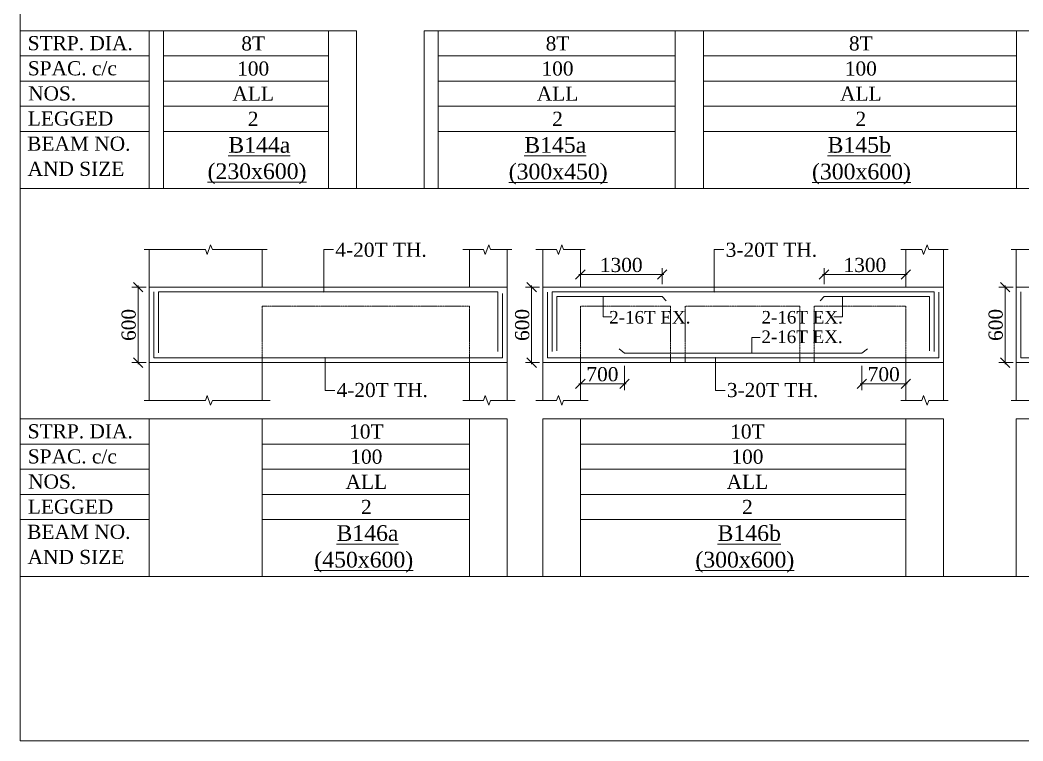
# Model space of a CAD drawing. Header units: millimetres. Extents: x 9781889 to 10654170, y -7832723 to -7608561.
# Drawn here: x 10373482 to 10389432, y -7801878 to -7790405 of the extents above; entities that cross this region are included whole.
import ezdxf
from ezdxf.enums import TextEntityAlignment as Align

# ---------------------------------------------------------------- set-up
doc = ezdxf.new("R2010")
doc.units = ezdxf.units.MM
doc.header["$LTSCALE"] = 10
doc.header["$PDMODE"] = 3
doc.linetypes.add('HIDDEN', pattern=[0.375, 0.25, -0.125])
for name, color, linetype, lineweight in [('S-CUT OUT LINE', 9, 'Continuous', 0), ('S-DIM L.S.', 7, 'Continuous', 0), ('S-L.S.SECTION', 5, 'Continuous', 0), ('S-L.S.SLAB LINE', 252, 'HIDDEN', 0), ('S-L.S.STEEL', 1, 'Continuous', 9), ('S-SECTION MARK', 7, 'Continuous', 0), ('S-SHEET', 251, 'Continuous', 0), ('S-TEXT', 7, 'Continuous', 0), ('S-TEXT L.S. BEAM NO.', 30, 'Continuous', 0), ('S-TEXT. L.S.', 7, 'Continuous', 0)]:
    doc.layers.add(name, color=color, linetype=linetype, lineweight=lineweight)
doc.styles.add('135', font='arial.ttf', dxfattribs={"width": 0.8, "height": 135})
doc.styles.get("Standard").update_dxf_attribs({"font": 'arial.ttf'})
doc.styles.add('TEXT', font='times.ttf')
doc.dimstyles.new('75', dxfattribs={"dimtxt": 135, "dimasz": 90, "dimexe": 0.1, "dimexo": 0.03, "dimgap": 0.09, "dimtad": 1, "dimdec": 0, "dimzin": 0, "dimdsep": 46, "dimtxsty": '135', "dimblk": 'ARCHTICK', "dimcen": 0.09, "dimclrd": 256, "dimclre": 256, "dimclrt": 256, "dimadec": 0, "dimazin": 0, "dimtfac": 1, "dimtdec": 0, "dimtofl": 0, "dimtmove": 1, "dimatfit": 3, "dimldrblk": 'DOTSMALL', "dimfxl": 1, "dimtolj": 1, "dimtzin": 0, "dimlwd": -1, "dimlwe": -1, "dimarcsym": 0})
doc.dimstyles.new('SETU_1', dxfattribs={"dimtxt": 200, "dimasz": 150, "dimexe": 100, "dimexo": 50, "dimgap": 35, "dimtad": 1, "dimdec": 0, "dimzin": 0, "dimdsep": 46, "dimtxsty": 'Standard', "dimblk": 'OBLIQUE', "dimcen": 150, "dimdle": 25, "dimclrd": 256, "dimclre": 7, "dimclrt": 256, "dimadec": 0, "dimazin": 0, "dimtfac": 1, "dimtdec": 0, "dimtofl": 0, "dimtmove": 1, "dimatfit": 3, "dimfxl": 1, "dimtolj": 1, "dimtzin": 0, "dimlwd": -1, "dimlwe": 5, "dimarcsym": 1})

# ---------------------------------------------------------------- blocks, each defined once
blk = doc.blocks.new('_Oblique')
at = {"color": 0, "linetype": 'ByBlock', "lineweight": -2}
blk.add_line((-0.5, -0.5), (0.5, 0.5), dxfattribs=at)
blk = doc.blocks.new('*D1289')
at = {"layer": 'Defpoints', "color": 0, "transparency": 16777216}
for p in [(10389324, -7794657), (10389148, -7795857), (10389324, -7795857)]:
    blk.add_point(p, dxfattribs=at)
at = {"layer": 'S-DIM L.S.', "color": 7, "lineweight": 5, "transparency": 16777216}
for p, q in [((10389274, -7794657), (10389048, -7794657)), ((10389274, -7795857), (10389048, -7795857))]:
    blk.add_line(p, q, dxfattribs=at)
at = {"layer": 'S-DIM L.S.', "transparency": 16777216}
blk.add_line((10389148, -7794632), (10389148, -7795882), dxfattribs=at)
at = {"layer": 'S-DIM L.S.', "transparency": 16777216, "xscale": 150, "yscale": 150, "zscale": 150}
for p, rotation in [((10389148, -7794657), 90), ((10389148, -7795857), 270)]:
    blk.add_blockref('_Oblique', p, dxfattribs=dict(at, rotation=rotation))
at = {"layer": 'S-DIM L.S.', "transparency": 16777216, "insert": (10388999, -7795257), "char_height": 225, "attachment_point": 5, "rotation": 90, "style": 'TEXT'}
blk.add_mtext('\\A1;600', dxfattribs=at)
blk = doc.blocks.new('_ArchTick')
at = {"color": 0, "linetype": 'ByBlock', "const_width": 0.15}
blk.add_lwpolyline([(-0.5, -0.5), (0.5, 0.5)], dxfattribs=at)
blk = doc.blocks.new('*D1293')
at = {"layer": 'Defpoints', "color": 0, "transparency": 16777216}
for p in [(10375535, -7794657), (10375360, -7795857), (10375535, -7795857)]:
    blk.add_point(p, dxfattribs=at)
at = {"layer": 'S-DIM L.S.', "color": 7, "lineweight": 5, "transparency": 16777216}
for p, q in [((10375485, -7794657), (10375260, -7794657)), ((10375485, -7795857), (10375260, -7795857))]:
    blk.add_line(p, q, dxfattribs=at)
at = {"layer": 'S-DIM L.S.', "transparency": 16777216}
blk.add_line((10375360, -7794632), (10375360, -7795882), dxfattribs=at)
at = {"layer": 'S-DIM L.S.', "transparency": 16777216, "xscale": 150, "yscale": 150, "zscale": 150}
for p, rotation in [((10375360, -7794657), 90), ((10375360, -7795857), 270)]:
    blk.add_blockref('_Oblique', p, dxfattribs=dict(at, rotation=rotation))
at = {"layer": 'S-DIM L.S.', "transparency": 16777216, "insert": (10375210, -7795257), "char_height": 225, "attachment_point": 5, "rotation": 90, "style": 'TEXT'}
blk.add_mtext('\\A1;600', dxfattribs=at)
blk = doc.blocks.new('*D1294')
at = {"layer": 'Defpoints', "color": 0, "transparency": 16777216}
for p in [(10381793, -7794657), (10381618, -7795857), (10381793, -7795857)]:
    blk.add_point(p, dxfattribs=at)
at = {"layer": 'S-DIM L.S.', "color": 7, "lineweight": 5, "transparency": 16777216}
for p, q in [((10381743, -7794657), (10381518, -7794657)), ((10381743, -7795857), (10381518, -7795857))]:
    blk.add_line(p, q, dxfattribs=at)
at = {"layer": 'S-DIM L.S.', "transparency": 16777216}
blk.add_line((10381618, -7794632), (10381618, -7795882), dxfattribs=at)
at = {"layer": 'S-DIM L.S.', "transparency": 16777216, "xscale": 150, "yscale": 150, "zscale": 150}
for p, rotation in [((10381618, -7794657), 90), ((10381618, -7795857), 270)]:
    blk.add_blockref('_Oblique', p, dxfattribs=dict(at, rotation=rotation))
at = {"layer": 'S-DIM L.S.', "transparency": 16777216, "insert": (10381469, -7795257), "char_height": 225, "attachment_point": 5, "rotation": 90, "style": 'TEXT'}
blk.add_mtext('\\A1;600', dxfattribs=at)
blk = doc.blocks.new('*D1324')
at = {"layer": 'Defpoints', "color": 0, "transparency": 16777216}
for p in [(10387568, -7794453), (10386268, -7794657, 0), (10387568, -7794657, 0)]:
    blk.add_point(p, dxfattribs=at)
at = {"layer": 'S-DIM L.S.', "color": 7, "lineweight": 5, "transparency": 16777216}
for p, q in [((10386268, -7794607), (10386268, -7794353)), ((10387568, -7794607), (10387568, -7794353))]:
    blk.add_line(p, q, dxfattribs=at)
at = {"layer": 'S-DIM L.S.', "transparency": 16777216}
blk.add_line((10386243, -7794453), (10387593, -7794453), dxfattribs=at)
at = {"layer": 'S-DIM L.S.', "transparency": 16777216, "xscale": 150, "yscale": 150, "zscale": 150, "rotation": 180}
blk.add_blockref('_Oblique', (10386268, -7794453), dxfattribs=at)
at = {"layer": 'S-DIM L.S.', "transparency": 16777216, "xscale": 150, "yscale": 150, "zscale": 150}
blk.add_blockref('_Oblique', (10387568, -7794453), dxfattribs=at)
at = {"layer": 'S-DIM L.S.', "transparency": 16777216, "insert": (10386918, -7794304), "char_height": 225, "attachment_point": 5, "style": 'TEXT'}
blk.add_mtext('\\A1;1300', dxfattribs=at)
blk = doc.blocks.new('*D1325')
at = {"layer": 'Defpoints', "color": 0, "transparency": 16777216}
for p in [(10382393, -7794453), (10382393, -7794657, 0), (10383693, -7794657, 0)]:
    blk.add_point(p, dxfattribs=at)
at = {"layer": 'S-DIM L.S.', "color": 7, "lineweight": 5, "transparency": 16777216}
for p, q in [((10382393, -7794607), (10382393, -7794353)), ((10383693, -7794607), (10383693, -7794353))]:
    blk.add_line(p, q, dxfattribs=at)
at = {"layer": 'S-DIM L.S.', "transparency": 16777216}
blk.add_line((10383718, -7794453), (10382368, -7794453), dxfattribs=at)
at = {"layer": 'S-DIM L.S.', "transparency": 16777216, "xscale": 150, "yscale": 150, "zscale": 150, "rotation": 180}
blk.add_blockref('_Oblique', (10382393, -7794453), dxfattribs=at)
at = {"layer": 'S-DIM L.S.', "transparency": 16777216, "xscale": 150, "yscale": 150, "zscale": 150}
blk.add_blockref('_Oblique', (10383693, -7794453), dxfattribs=at)
at = {"layer": 'S-DIM L.S.', "transparency": 16777216, "insert": (10383043, -7794304), "char_height": 225, "attachment_point": 5, "style": 'TEXT'}
blk.add_mtext('\\A1;1300', dxfattribs=at)
blk = doc.blocks.new('*D1326')
at = {"layer": 'Defpoints', "color": 0, "transparency": 16777216}
for p in [(10386868, -7795857, 0), (10387568, -7795857, 0), (10387568, -7796193)]:
    blk.add_point(p, dxfattribs=at)
at = {"layer": 'S-DIM L.S.', "color": 7, "lineweight": 5, "transparency": 16777216}
for p, q in [((10386868, -7795907), (10386868, -7796293)), ((10387568, -7795907), (10387568, -7796293))]:
    blk.add_line(p, q, dxfattribs=at)
at = {"layer": 'S-DIM L.S.', "transparency": 16777216}
blk.add_line((10386843, -7796193), (10387593, -7796193), dxfattribs=at)
at = {"layer": 'S-DIM L.S.', "transparency": 16777216, "xscale": 150, "yscale": 150, "zscale": 150, "rotation": 180}
blk.add_blockref('_Oblique', (10386868, -7796193), dxfattribs=at)
at = {"layer": 'S-DIM L.S.', "transparency": 16777216, "xscale": 150, "yscale": 150, "zscale": 150}
blk.add_blockref('_Oblique', (10387568, -7796193), dxfattribs=at)
at = {"layer": 'S-DIM L.S.', "transparency": 16777216, "insert": (10387218, -7796043), "char_height": 225, "attachment_point": 5, "style": 'TEXT'}
blk.add_mtext('\\A1;700', dxfattribs=at)
blk = doc.blocks.new('*D1327')
at = {"layer": 'Defpoints', "color": 0, "transparency": 16777216}
for p in [(10382393, -7795857, 0), (10383094, -7795857, 0), (10382393, -7796193)]:
    blk.add_point(p, dxfattribs=at)
at = {"layer": 'S-DIM L.S.', "color": 7, "lineweight": 5, "transparency": 16777216}
for p, q in [((10382393, -7795907), (10382393, -7796293)), ((10383094, -7795907), (10383094, -7796293))]:
    blk.add_line(p, q, dxfattribs=at)
at = {"layer": 'S-DIM L.S.', "transparency": 16777216}
blk.add_line((10383119, -7796193), (10382368, -7796193), dxfattribs=at)
at = {"layer": 'S-DIM L.S.', "transparency": 16777216, "xscale": 150, "yscale": 150, "zscale": 150, "rotation": 180}
blk.add_blockref('_Oblique', (10382393, -7796193), dxfattribs=at)
at = {"layer": 'S-DIM L.S.', "transparency": 16777216, "xscale": 150, "yscale": 150, "zscale": 150}
blk.add_blockref('_Oblique', (10383094, -7796193), dxfattribs=at)
at = {"layer": 'S-DIM L.S.', "transparency": 16777216, "insert": (10382744, -7796043), "char_height": 225, "attachment_point": 5, "style": 'TEXT'}
blk.add_mtext('\\A1;700', dxfattribs=at)

msp = doc.modelspace()

# ---------------------------------------------------------------- linework, layer by layer
at = {"layer": 'S-CUT OUT LINE', "color": 5, "elevation": 0}
for points in [[(10375456.7, -7794057.2), (10376429, -7794057.2), (10376457, -7794134), (10376513, -7793980.3), (10376540.9, -7794057.2), (10377410, -7794057.2)], [(10380522.9, -7794057.2), (10380851.7, -7794057.2), (10380879.7, -7794134), (10380935.6, -7793980.3), (10380963.6, -7794057.2), (10381305, -7794057.2)], [(10381686.4, -7794057.2), (10382015.3, -7794057.2), (10382043.2, -7794134), (10382099.2, -7793980.3), (10382127.1, -7794057.2), (10382468.5, -7794057.2)], [(10387490.2, -7794057.2), (10387823.9, -7794057.2), (10387851.9, -7794134), (10387907.9, -7793980.3), (10387935.8, -7794057.2), (10388243.5, -7794057.2)], [(10389245.3, -7794057.2), (10389579, -7794057.2), (10389607, -7794134), (10389662.9, -7793980.3), (10389690.9, -7794057.2), (10389998.6, -7794057.2)], [(10375456.7, -7796457.2), (10376429, -7796457.2), (10376457, -7796380.3), (10376513, -7796534), (10376540.9, -7796457.2), (10377459, -7796457.2)], [(10380522.9, -7796457.2), (10380851.7, -7796457.2), (10380879.7, -7796380.3), (10380935.6, -7796534), (10380963.6, -7796457.2), (10381354, -7796457.2)], [(10381686.4, -7796457.2), (10382015.3, -7796457.2), (10382043.2, -7796380.3), (10382099.2, -7796534), (10382127.1, -7796457.2), (10382517.5, -7796457.2)], [(10387490.2, -7796457.2), (10387823.9, -7796457.2), (10387851.9, -7796380.3), (10387907.9, -7796534), (10387935.8, -7796457.2), (10388243.5, -7796457.2)], [(10389245.3, -7796457.2), (10389579, -7796457.2), (10389607, -7796380.3), (10389662.9, -7796534), (10389690.9, -7796457.2), (10389998.6, -7796457.2)]]:
    msp.add_lwpolyline(points, dxfattribs=at)
at = {"layer": 'S-L.S.SECTION'}
for p, q in [((10375535, -7794657.2, 0), (10375535, -7794057.2, 0)), ((10377335, -7794657.2, 0), (10377335, -7794057.2, 0)), ((10380630, -7794657.2, 0), (10380630, -7794057.2, 0)), ((10381230, -7794657.2, 0), (10381230, -7794057.2, 0)), ((10381793.5, -7794657.2, 0), (10381793.5, -7794057.2, 0)), ((10382393.5, -7794657.2, 0), (10382393.5, -7794057.2, 0)), ((10387568.5, -7794657.2, 0), (10387568.5, -7794057.2, 0)), ((10388168.5, -7794657.2, 0), (10388168.5, -7794057.2, 0)), ((10389323.6, -7794657.2, 0), (10389323.6, -7794057.2, 0)), ((10375535, -7794657.2, 0), (10381230, -7794657.2, 0)), ((10375535, -7794657.2, 0), (10375535, -7795857.2, 0)), ((10381230, -7794657.2, 0), (10381230, -7795857.2, 0)), ((10381793.5, -7794657.2, 0), (10388168.5, -7794657.2, 0)), ((10381793.5, -7794657.2, 0), (10381793.5, -7795857.2, 0)), ((10388168.5, -7794657.2, 0), (10388168.5, -7795857.2, 0)), ((10389323.6, -7794657.2, 0), (10396058.6, -7794657.2, 0)), ((10389323.6, -7794657.2, 0), (10389323.6, -7795857.2, 0)), ((10375535, -7795857.2, 0), (10381230, -7795857.2, 0)), ((10375535, -7795857.2, 0), (10375535, -7796457.2, 0)), ((10377335, -7795857.2, 0), (10377335, -7796457.2, 0)), ((10380630, -7795857.2, 0), (10380630, -7796457.2, 0)), ((10381230, -7795857.2, 0), (10381230, -7796457.2, 0)), ((10381793.5, -7795857.2, 0), (10388168.5, -7795857.2, 0)), ((10381793.5, -7795857.2, 0), (10381793.5, -7796457.2, 0)), ((10382393.5, -7795857.2, 0), (10382393.5, -7796457.2, 0)), ((10387568.5, -7795857.2, 0), (10387568.5, -7796457.2, 0)), ((10388168.5, -7795857.2, 0), (10388168.5, -7796457.2, 0)), ((10389323.6, -7795857.2, 0), (10401062.4, -7795857.2, 0)), ((10389323.6, -7795857.2, 0), (10389323.6, -7796457.2, 0))]:
    msp.add_line(p, q, dxfattribs=at)
at = {"layer": 'S-L.S.SLAB LINE', "ltscale": 0.3}
for p, q in [((10375535, -7794957.2, 0), (10375535, -7794957.2, 0)), ((10377335, -7794957.2, 0), (10380630, -7794957.2, 0)), ((10377335, -7794957.2, 0), (10377335, -7795857.2, 0)), ((10380630, -7794957.2, 0), (10380630, -7795857.2, 0)), ((10382393.5, -7794957.2, 0), (10383828, -7794957.2, 0)), ((10382393.5, -7794957.2, 0), (10382393.5, -7795857.2, 0)), ((10383828, -7794957.2, 0), (10383828, -7795857.2, 0)), ((10384058, -7794957.2, 0), (10384058, -7795857.2, 0)), ((10384058, -7794957.2, 0), (10385881, -7794957.2, 0)), ((10385881, -7794957.2, 0), (10385881, -7795857.2, 0)), ((10386111, -7794957.2, 0), (10386111, -7795857.2, 0)), ((10386111, -7794957.2, 0), (10387568.5, -7794957.2, 0)), ((10387568.5, -7794957.2, 0), (10387568.5, -7795857.2, 0))]:
    msp.add_line(p, q, dxfattribs=at)
at = {"layer": 'S-L.S.STEEL'}
for p, q in [((10375610, -7795782.2, 0), (10375610, -7794732.2, 0)), ((10381080, -7794732.2, 0), (10381080, -7795680.4, 0)), ((10381155, -7794756.3, 0), (10381155, -7795782.2, 0)), ((10381868.5, -7794733.6, 0), (10381868.5, -7795782.2, 0)), ((10381943.5, -7794732.2, 0), (10381943.5, -7795681, 0)), ((10388018.5, -7794732.2, 0), (10388018.5, -7795681, 0)), ((10388093.5, -7794733.6, 0), (10388093.5, -7795782.2, 0)), ((10389398.6, -7795782.2, 0), (10389398.6, -7794732.2, 0)), ((10382018.4, -7794807.2, 0), (10382018.4, -7795669.1, 0)), ((10387943.5, -7794807.2, 0), (10387943.5, -7795669.1, 0)), ((10375610, -7795782.2, 0), (10381155, -7795782.2, 0)), ((10381868.5, -7795782.2, 0), (10388093.5, -7795782.2, 0)), ((10389398.6, -7795782.2, 0), (10400991.5, -7795782.2, 0))]:
    msp.add_line(p, q, dxfattribs=at)
at = {"layer": 'S-L.S.STEEL', "elevation": 0}
msp.add_lwpolyline([(10386957.9, -7795639), (10386868.4, -7795707.2), (10383093.6, -7795707.2), (10383011.6, -7795636.5)], dxfattribs=at)
at = {"layer": 'S-L.S.STEEL'}
for points in [[(10375685, -7795702.5, 0), (10375685, -7794732.2, 0), (10381080, -7794732.2, 0)], [(10381943.5, -7794732.2, 0), (10388018.5, -7794732.2, 0)], [(10382018.4, -7794807.2, 0), (10383693.5, -7794807.2, 0), (10383756.7, -7794874, 0)], [(10387943.5, -7794807.2, 0), (10386268.5, -7794807.2, 0), (10386205.3, -7794874, 0)]]:
    msp.add_polyline3d(points, dxfattribs=at)
at = {"layer": 'S-SHEET'}
for p, q in [((10373481.8, -7790576.9, 0), (10375535, -7790576.9, 0)), ((10373481.8, -7790576.9, 0), (10373481.8, -7793086.2, 0)), ((10375535, -7790576.9, 0), (10378834.9, -7790576.9, 0)), ((10375535, -7790576.9, 0), (10375535, -7793086.2, 0)), ((10375765, -7790576.9, 0), (10375765, -7793086.2, 0)), ((10378384.9, -7790576.9, 0), (10378384.9, -7793086.2, 0)), ((10378834.9, -7790576.9, 0), (10378834.9, -7793086.2, 0)), ((10379907.9, -7790576.9, 0), (10379907.9, -7793086.2, 0)), ((10379907.9, -7790576.9, 0), (10401585.8, -7790576.9, 0)), ((10380133.8, -7790576.9, 0), (10380133.8, -7793086.2, 0)), ((10383900.8, -7790576.9, 0), (10383900.8, -7793086.2, 0)), ((10384350.8, -7790576.9, 0), (10384350.8, -7793086.2, 0)), ((10389330.8, -7790576.9, 0), (10389330.8, -7793086.2, 0)), ((10373481.8, -7790976.9, 0), (10375535, -7790976.9, 0)), ((10375765, -7790976.9, 0), (10378384.9, -7790976.9, 0)), ((10380133.8, -7790976.9, 0), (10383900.8, -7790976.9, 0)), ((10384350.8, -7790976.9, 0), (10389330.8, -7790976.9, 0)), ((10373481.8, -7791376.9, 0), (10375535, -7791376.9, 0)), ((10375765, -7791376.9, 0), (10378384.9, -7791376.9, 0)), ((10380133.8, -7791376.9, 0), (10383900.8, -7791376.9, 0)), ((10384350.8, -7791376.9, 0), (10389330.8, -7791376.9, 0)), ((10373481.8, -7791776.9, 0), (10375535, -7791776.9, 0)), ((10375765, -7791776.9, 0), (10378384.9, -7791776.9, 0)), ((10380133.8, -7791776.9, 0), (10383900.8, -7791776.9, 0)), ((10384350.8, -7791776.9, 0), (10389330.8, -7791776.9, 0)), ((10373481.8, -7792176.9, 0), (10375535, -7792176.9, 0)), ((10375765, -7792176.9, 0), (10378384.9, -7792176.9, 0)), ((10380133.8, -7792176.9, 0), (10383900.8, -7792176.9, 0)), ((10384350.8, -7792176.9, 0), (10389330.8, -7792176.9, 0)), ((10373481.8, -7793086.2, 0), (10375535, -7793086.2, 0)), ((10373481.8, -7793086.2, 0), (10424816, -7793086.2, 0)), ((10375535, -7793086.2, 0), (10378834.9, -7793086.2, 0)), ((10379907.9, -7793086.2, 0), (10401585.8, -7793086.2, 0)), ((10373481.8, -7796753.7, 0), (10375535, -7796753.7, 0)), ((10373481.8, -7796753.7, 0), (10373481.8, -7799263, 0)), ((10375535, -7796753.7, 0), (10381230, -7796753.7, 0)), ((10375535, -7796753.7, 0), (10375535, -7799263, 0)), ((10377335, -7796753.7, 0), (10377335, -7799263, 0)), ((10380630, -7796753.7, 0), (10380630, -7799263, 0)), ((10381230, -7796753.7, 0), (10381230, -7799263, 0)), ((10381793.5, -7796753.7, 0), (10388168.5, -7796753.7, 0)), ((10381793.5, -7796753.7, 0), (10381793.5, -7799263, 0)), ((10382393.5, -7796753.7, 0), (10382393.5, -7799263, 0)), ((10387568.5, -7796753.7, 0), (10387568.5, -7799263, 0)), ((10388168.5, -7796753.7, 0), (10388168.5, -7799263, 0)), ((10389323.6, -7796753.7, 0), (10401062.4, -7796753.7, 0)), ((10389323.6, -7796753.7, 0), (10389323.6, -7799263, 0)), ((10373481.8, -7797153.7, 0), (10375535, -7797153.7, 0)), ((10377335, -7797153.7, 0), (10380630, -7797153.7, 0)), ((10382393.5, -7797153.7, 0), (10387568.5, -7797153.7, 0)), ((10373481.8, -7797553.7, 0), (10375535, -7797553.7, 0)), ((10377335, -7797553.7, 0), (10380630, -7797553.7, 0)), ((10382393.5, -7797553.7, 0), (10387568.5, -7797553.7, 0)), ((10373481.8, -7797953.7, 0), (10375535, -7797953.7, 0)), ((10377335, -7797953.7, 0), (10380630, -7797953.7, 0)), ((10382393.5, -7797953.7, 0), (10387568.5, -7797953.7, 0)), ((10373481.8, -7798353.7, 0), (10375535, -7798353.7, 0)), ((10377335, -7798353.7, 0), (10380630, -7798353.7, 0)), ((10382393.5, -7798353.7, 0), (10387568.5, -7798353.7, 0)), ((10373481.8, -7799263, 0), (10375535, -7799263, 0)), ((10373481.8, -7799263, 0), (10424816, -7799263, 0)), ((10375535, -7799263, 0), (10381230, -7799263, 0)), ((10381793.5, -7799263, 0), (10388168.5, -7799263, 0)), ((10389323.6, -7799263, 0), (10401062.4, -7799263, 0))]:
    msp.add_line(p, q, dxfattribs=at)
msp.add_lwpolyline([(10373481.8, -7760218.1), (10424816, -7760218.1), (10424816, -7801877.7), (10373481.8, -7801877.7)], close=True, dxfattribs=at)

# ---------------------------------------------------------------- texts
at = {"layer": 'S-TEXT', "style": 'TEXT'}
for s, p in [('STRP. DIA.', (10374438.7, -7790885, 0)), ('SPAC. c/c', (10374313, -7791285, 0)), ('NOS.', (10373992.5, -7791685, 0)), ('LEGGED', (10374285.1, -7792085, 0)), ('BEAM NO.', (10374416.4, -7792485, 0)), ('AND SIZE', (10374371.2, -7792885, 0)), ('STRP. DIA.', (10374438.7, -7797061.7, 0)), ('SPAC. c/c', (10374313, -7797461.7, 0)), ('NOS.', (10373992.5, -7797861.7, 0)), ('LEGGED', (10374285.1, -7798261.7, 0)), ('BEAM NO.', (10374416.4, -7798661.7, 0)), ('AND SIZE', (10374371.2, -7799061.7, 0))]:
    msp.add_text(s, height=225, dxfattribs=at).set_placement(p, align=Align.CENTER)
at = {"layer": 'S-TEXT', "linetype": 'ByBlock', "style": 'TEXT'}
for s, p in [('8T', (10377189.2, -7790776.9, 0)), ('8T', (10382029.9, -7790776.9, 0)), ('8T', (10386853.4, -7790776.9, 0)), ('100', (10377189.2, -7791176.9, 0)), ('100', (10382029.9, -7791176.9, 0)), ('100', (10386853.4, -7791176.9, 0)), ('ALL', (10377189.2, -7791576.9, 0)), ('ALL', (10382029.9, -7791576.9, 0)), ('ALL', (10386853.4, -7791576.9, 0)), ('2', (10377189.2, -7791976.9, 0)), ('2', (10382029.9, -7791976.9, 0)), ('2', (10386853.4, -7791976.9, 0)), ('10T', (10378989.5, -7796953.7, 0)), ('10T', (10385050, -7796953.7, 0)), ('100', (10378989.5, -7797353.7, 0)), ('100', (10385050, -7797353.7, 0)), ('ALL', (10378989.5, -7797753.7, 0)), ('ALL', (10385050, -7797753.7, 0)), ('2', (10378989.5, -7798153.7, 0)), ('2', (10385050, -7798153.7, 0))]:
    msp.add_text(s, height=225, dxfattribs=at).set_placement(p, align=Align.MIDDLE_CENTER)
at = {"layer": 'S-TEXT L.S. BEAM NO.', "color": 1, "linetype": 'ByBlock', "style": 'TEXT'}
for s, p in [('%%UB144a', (10376793.9, -7792517.6, 0)), ('%%U(230x600)', (10376464.1, -7792935.7, 0))]:
    msp.add_text(s, height=250, dxfattribs=at).set_placement(p)
at = {"layer": 'S-TEXT L.S. BEAM NO.', "color": 35, "linetype": 'ByBlock', "style": 'TEXT'}
for s, p in [('%%UB145a', (10381501.2, -7792517.6, 0)), ('%%U(300x450)', (10381253.6, -7792940.6, 0))]:
    msp.add_text(s, height=250, dxfattribs=at).set_placement(p)
at = {"layer": 'S-TEXT L.S. BEAM NO.', "linetype": 'ByBlock', "style": 'TEXT'}
for s, p in [('%%UB145b', (10386324.7, -7792517.6, 0)), ('%%U(300x600)', (10386077.1, -7792940.6, 0)), ('%%UB146b', (10384575, -7798694.3, 0)), ('%%U(300x600)', (10384222.2, -7799117.3, 0))]:
    msp.add_text(s, height=250, dxfattribs=at).set_placement(p)
at = {"layer": 'S-TEXT L.S. BEAM NO.', "color": 140, "linetype": 'ByBlock', "style": 'TEXT'}
for s, p in [('%%UB146a', (10378514.5, -7798694.3, 0)), ('%%U(450x600)', (10378161.7, -7799117.3, 0))]:
    msp.add_text(s, height=250, dxfattribs=at).set_placement(p)
at = {"layer": 'S-TEXT. L.S.', "style": 'TEXT'}
for s, height, p in [('4-20T TH.', 225, (10378496.6, -7794172.9, 0)), ('3-20T TH.', 225, (10384704.5, -7794172.9, 0)), ('2-16T EX.', 200, (10382852.3, -7795234.6, 0)), ('2-16T EX.', 200, (10385275.3, -7795234.6, 0)), ('2-16T EX.', 200, (10385272.5, -7795545.2, 0)), ('4-20T TH.', 225, (10378514.9, -7796405, 0)), ('3-20T TH.', 225, (10384722.8, -7796405, 0))]:
    msp.add_text(s, height=height, dxfattribs=at).set_placement(p)

# ---------------------------------------------------------------- dimensions: what is measured, and where the dimension line sits
at = {"layer": 'S-DIM L.S.'}
for base, p1, p2, picture, middle in [((10382393.5, -7794453.4, 0), (10383693.5, -7794657.2, 0), (10382393.5, -7794657.2, 0), '*D1325', (10383043.5, -7794303.9, 0)), ((10382393.5, -7796193.3, 0), (10383093.6, -7795857.2, 0), (10382393.5, -7795857.2, 0), '*D1327', (10382743.5, -7796043.5, 0))]:
    dim = msp.add_linear_dim(base=base, p1=p1, p2=p2, dimstyle='SETU_1', override={"dimtxt": 225, "dimtxsty": 'TEXT'}, dxfattribs=at)
    dim.commit()
    dim.dimension.update_dxf_attribs({"geometry": picture, "text_midpoint": middle})
for base, p1, p2, picture, middle in [((10387568.5, -7794453.4, 0), (10386268.5, -7794657.2, 0), (10387568.5, -7794657.2, 0), '*D1324', (10386918.5, -7794303.9, 0)), ((10387568.5, -7796193.3, 0), (10386868.4, -7795857.2, 0), (10387568.5, -7795857.2, 0), '*D1326', (10387218.4, -7796043.5, 0))]:
    dim = msp.add_linear_dim(base=base, p1=p1, p2=p2, angle=180, dimstyle='SETU_1', override={"dimtxt": 225, "dimtxsty": 'TEXT'}, dxfattribs=at)
    dim.commit()
    dim.dimension.update_dxf_attribs({"geometry": picture, "text_midpoint": middle})
at = {"layer": 'S-DIM L.S.', "color": 7}
for base, p1, p2, picture, middle in [((10375359.8, -7795857.2, 0), (10375535, -7794657.2, 0), (10375535, -7795857.2, 0), '*D1293', (10375210.4, -7795257.2, 0)), ((10381618.3, -7795857.2, 0), (10381793.4, -7794657.2, 0), (10381793.4, -7795857.2, 0), '*D1294', (10381468.8, -7795257.2, 0)), ((10389148.4, -7795857.2, 0), (10389323.6, -7794657.2, 0), (10389323.6, -7795857.2, 0), '*D1289', (10388999, -7795257.2, 0))]:
    dim = msp.add_linear_dim(base=base, p1=p1, p2=p2, angle=90, dimstyle='SETU_1', override={"dimtxt": 225, "dimlfac": 0.5, "dimtxsty": 'TEXT'}, dxfattribs=at)
    dim.commit()
    dim.dimension.update_dxf_attribs({"geometry": picture, "text_midpoint": middle})

# ---------------------------------------------------------------- leaders
at = {"layer": 'S-SECTION MARK'}
for points in [[(10378314.9, -7794732.2, 0), (10378314.9, -7794057.8, 0), (10378467.5, -7794057.8, 0)], [(10384522.8, -7794732.2, 0), (10384522.8, -7794057.8, 0), (10384675.4, -7794057.8, 0)], [(10382755.6, -7794807.2, 0), (10382755.6, -7795129.4, 0), (10382894.9, -7795129.4, 0)], [(10386563.4, -7794807.2, 0), (10386563.4, -7795129.4, 0), (10386424.1, -7795129.4, 0)], [(10385118.6, -7795707.2, 0), (10385118.6, -7795454.8, 0), (10385254, -7795454.8, 0)], [(10378333.3, -7795778.3, 0), (10378333.3, -7796300.2, 0), (10378485.8, -7796300.2, 0)], [(10384541.2, -7795778.3, 0), (10384541.2, -7796300.2, 0), (10384693.7, -7796300.2, 0)]]:
    msp.add_leader(points, dimstyle='75', override={"dimasz": 75}, dxfattribs=at)

doc.saveas('drawing.dxf')
